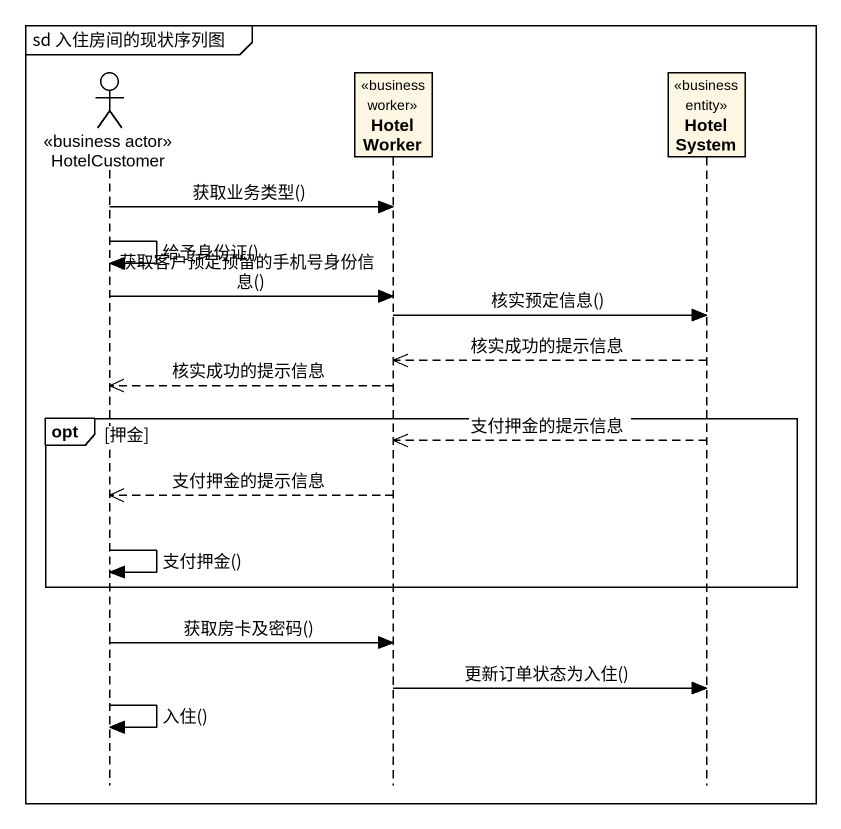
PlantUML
@startuml
mainframe sd 入住房间的现状序列图
hide footbox
actor HotelCustomer <<business actor>>
participant HotelWorker <<business worker>>
participant HotelSystem <<business entity>>

HotelCustomer -> HotelWorker : 获取业务类型()
HotelCustomer -> HotelCustomer : 给予身份证()
HotelCustomer -> HotelWorker : 获取客户预定预留的手机号身份信息()
HotelWorker -> HotelSystem : 核实预定信息()
HotelSystem -->> HotelWorker : 核实成功的提示信息
HotelWorker -->> HotelCustomer : 核实成功的提示信息
opt 押金
  HotelSystem -->> HotelWorker : 支付押金的提示信息
  HotelWorker -->> HotelCustomer : 支付押金的提示信息
  HotelCustomer -> HotelCustomer : 支付押金()
end
HotelCustomer -> HotelWorker : 获取房卡及密码()
HotelWorker -> HotelSystem : 更新订单状态为入住()
HotelCustomer -> HotelCustomer : 入住()
@enduml
